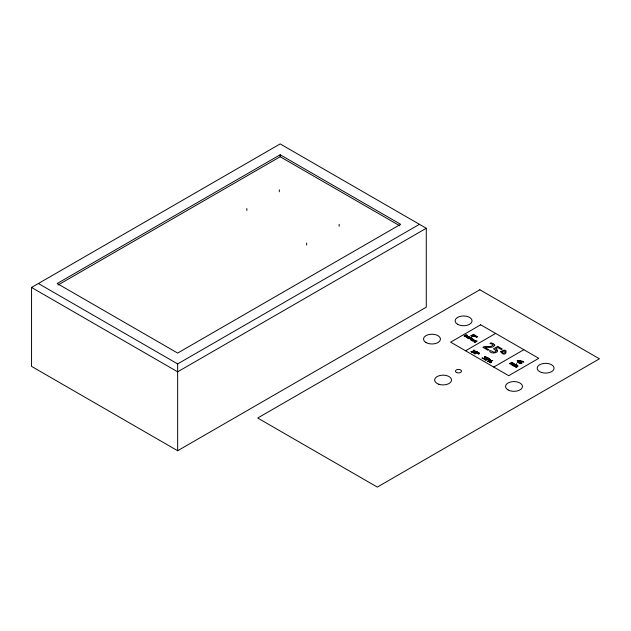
<?xml version="1.0" encoding="UTF-8"?>
<svg xmlns="http://www.w3.org/2000/svg" width="631" height="631" viewBox="0 0 631 631"><rect width="100%" height="100%" fill="white"/><g stroke="black" fill="none" stroke-linecap="round" stroke-linejoin="round"><path stroke-width="0.95" d="M31.55 287.46L280.18 143.915L426.28 228.272L426.28 307.194L177.65 450.739L31.55 366.39L31.55 287.46L177.65 371.817L426.28 228.272M280.18 154.769L57.184 283.516L177.65 353.068L400.653 224.32L280.18 154.769L280.18 156.74L58.036 284.999M38.388 283.516L177.65 363.921L419.449 224.32M465.568 350.789L495.643 333.428M493.757 367.068L523.833 349.7M280.18 156.74L399.802 225.803M339.131 224.32L339.131 226.292M306.666 243.069L306.666 245.041M279.328 189.789L279.328 191.769M246.855 208.538L246.855 210.509M177.65 363.921L177.65 450.739M486.958 359.323L485.98 359.915L484.261 359.37L485.76 360.23L487.361 359.796A1.144 0.663 0 0 0 487.566 359.315L486.698 358.605L487.566 358.1L489.309 358.668L487.526 357.643L485.854 358.605L486.958 359.323M496.297 350.67C494.53 354.669 491.163 349.471 489.435 350.781C490.981 355.348 502.008 351.877 495.65 348.825L497.851 347.555L501.314 349.558L502.284 348.998L497.749 346.38L493.489 348.833L496.297 350.67M521.435 362.746L520.457 363.33L518.737 362.786L520.236 363.653L521.837 363.211A1.144 0.663 0 0 0 522.042 362.73L521.182 362.02L522.042 361.524L523.785 362.084L522.003 361.058L520.33 362.02L521.435 362.746M475.932 352.847C474.11 355.127 473.518 351.041 475.932 352.847M472.603 339.368C470.773 341.434 470.647 338.098 472.603 339.368M485.783 357.107C483.732 356.957 484.553 359.859 482.265 357.674L482.037 358.234L483.567 358.834A1.428 0.828 0 0 0 484.356 358.692L484.876 358.337A0.994 0.576 0 0 0 484.884 357.895L486.398 357.122L485.373 356.389L484.387 356.515L485.783 357.107M474.094 334.903L471.302 335.526L472.169 336.339L470.742 335.511L473.471 335.108L473.021 334.249L474.094 334.903M494.783 345.173C493.127 348.588 487.85 346.987 484.829 347.373L488.899 349.724L487.952 350.268L482.841 347.326L484.009 346.656L490.95 346.435L493.213 345.054C493.071 343.303 487.889 344.116 490.957 342.838L493.584 343.769L494.783 345.173M475.75 336.741C477.162 338.666 477.951 335.219 475.75 336.741M477.509 353.281C479.481 355.979 480.641 351.144 477.509 353.281M500.691 351.712C506.03 359.378 509.659 345.749 500.691 351.712M466.041 336.875C467.24 338.177 467.185 337.782 466.593 336.765C470.079 338.563 467.595 334.722 466.041 336.875M465.307 335.25L465.71 336.355L463.982 335.897L465.93 336.575L466.333 336.236L465.915 335.171L467.547 335.558L466.64 334.919A1.049 0.607 0 0 0 466.057 334.864L465.307 335.25M467.666 337.979C468.817 339.241 467.492 337.53 469.204 337.34L469.74 337.656L469.448 337.206L469.945 336.915L468.959 336.922L467.666 337.979M474.741 342.065C475.869 343.319 474.662 341.616 476.279 341.426L476.815 341.742L476.523 341.284L477.02 341L476.026 341.008L474.741 342.065M475.104 340.819L474.055 341.876L475.482 340.685L474.425 340.077L472.682 341.087L474.283 340.503L475.104 340.819M517.578 366.154L515.701 367.4L516.111 367.636L518.114 365.964L516.631 365.12L514.194 366.524L516.955 365.775A0.986 0.568 0 0 1 517.475 365.996L517.578 366.154M473.526 352.808L474.638 353.825A1.459 0.844 0 0 0 475.498 353.77C478.322 353.092 473.81 351.712 476.287 351.83A1.152 0.663 0 0 1 477.004 351.948C479.489 352.39 474.007 350.489 473.526 352.808M471.87 338.216L471.041 338.737L468.486 338.658L470.805 337.317L471.87 338.216M472.99 339.47L471.633 340.259A0.97 0.56 0 0 1 471.01 340.156L470.552 339.47L471.862 338.823A0.978 0.568 0 0 1 472.485 338.918L472.824 339.115A0.97 0.56 0 0 1 472.99 339.47M512.703 363.33L510.802 364.568L511.213 364.805C512.593 362.691 516.079 364.402 512.183 365.365L514.202 364.679L514.62 363.937L511.859 362.36L509.414 363.771L511.646 362.959L512.703 363.33M476.113 336.733L477.083 336.836L476.113 336.733M478.014 353.265C478.755 354.953 480.144 352.201 478.014 353.265M501.992 351.672L501.984 352.453L502.954 353.013L504.311 352.997L505.431 352.043L504.327 351.088L501.992 351.672M471.436 338.169C469.866 339.439 470.048 336.765 471.436 338.169M490.484 359.725C488.623 361.65 488.678 358.668 490.484 359.725M491.415 361.934C489.593 363.85 489.664 360.869 491.415 361.934M488.402 359.867C490.382 362.525 491.896 357.312 488.402 359.867M489.333 362.076C491.312 364.742 492.835 359.52 489.333 362.076M468.123 336.82L466.956 336.544L468.123 336.82M479.836 289.771L257.693 418.022L377.306 487.085L599.45 358.826L479.836 289.771M480.688 324.791L450.613 342.16L508.712 375.697L538.787 358.337L480.688 324.791M474.788 335.164L475.719 336.015L472.603 336.583L476.263 336.015L474.788 335.164M473.707 339.659L471.964 340.669L473.707 339.659M474.283 339.304L474.283 339.304M471.081 351.514L472.335 352.619L472.091 352.098L475.017 350.41L473.558 350.087L473.849 350.599L471.672 351.853L471.081 351.514M517.578 360.435L517.12 360.695L518.556 361.524L517.436 362.17L517.854 362.415L521.103 360.538L517.578 360.435M520.173 360.593L518.903 361.326L517.806 360.687L520.173 360.593M515.622 364.537L513.177 365.941L516.032 364.773L515.622 364.537M516.426 364.04L516 364.284L516.892 364.308L516.426 364.04M492.417 360.467L487.463 361.358L492.779 360.672L492.417 360.467M438.868 384.271A8.455 4.882 0 0 0 451.551 380.043A8.455 4.882 0 0 0 438.868 375.808A8.455 4.882 0 0 0 438.868 384.271M457.617 324.302A8.455 4.882 0 0 0 471.767 322.11A8.455 4.882 0 0 0 461.411 316.131A8.455 4.882 0 0 0 457.617 324.302M426.004 342.554A8.455 4.882 0 0 0 440.154 340.361A8.455 4.882 0 0 0 429.798 334.383A8.455 4.882 0 0 0 426.004 342.554M541.39 372.432A8.455 4.882 0 0 0 554.081 368.204A8.455 4.882 0 0 0 541.39 363.977A8.455 4.882 0 0 0 541.39 372.432M508.026 389.903A8.455 4.882 0 0 0 522.176 387.718A8.455 4.882 0 0 0 511.82 381.739A8.455 4.882 0 0 0 508.026 389.903M456.339 372.393A3.021 1.743 0 0 0 461.395 371.612A3.021 1.743 0 0 0 457.696 369.474A3.021 1.743 0 0 0 456.339 372.393"/></g></svg>
